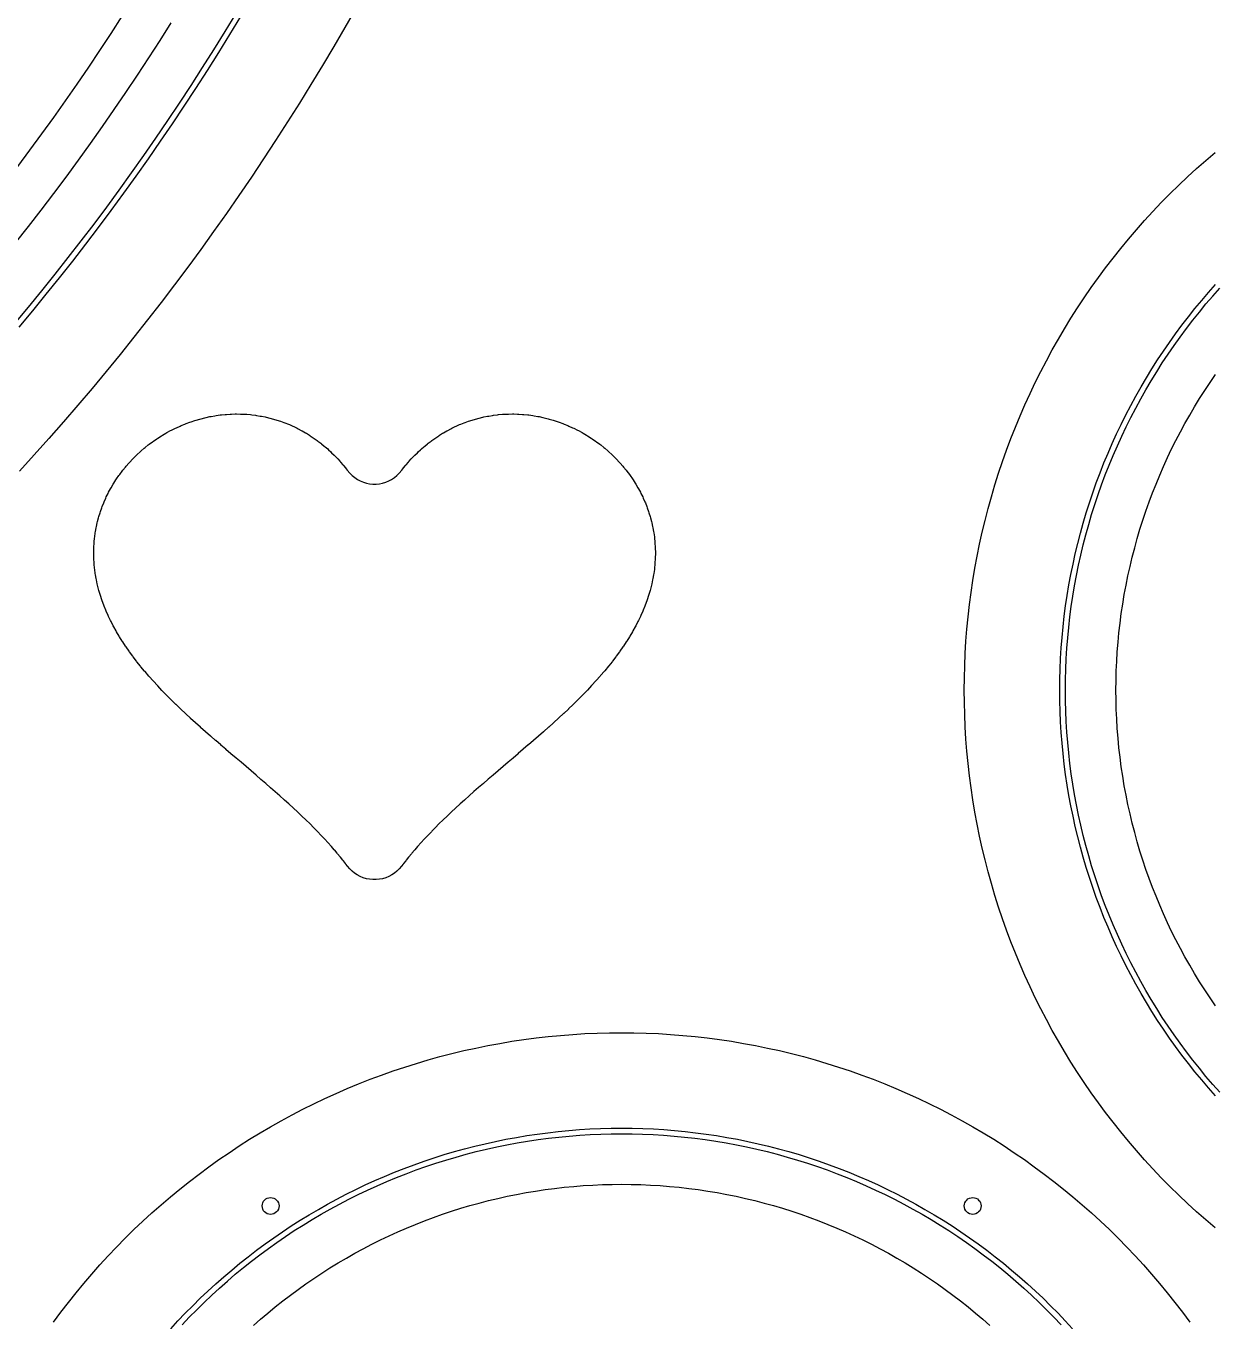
# Model space of a CAD drawing. Header units: metres. Extents: x 10 to 1210, y 10 to 2773.
# Drawn here: x 792.9 to 1004.3, y 926.6 to 1157.3 of the extents above; entities that cross this region are included whole.
import ezdxf

# ---------------------------------------------------------------- set-up
doc = ezdxf.new("R2010")
doc.units = ezdxf.units.M
for name, color, linetype in [('ACIKLIK', 5, 'Continuous'), ('ASKI_DELIK', 6, 'Continuous'), ('CAM_SABLON', 4, 'Continuous'), ('DIS_KENAR_V91_Z3', 1, 'Continuous'), ('LAMBA_T4_Z4', 3, 'Continuous')]:
    doc.layers.add(name, color=color, linetype=linetype)

msp = doc.modelspace()

# ---------------------------------------------------------------- linework, layer by layer
at = {"layer": 'ACIKLIK'}
for points in [[(818.72, 1157.84), (816.75, 1154.72), (814.76, 1151.62), (812.73, 1148.53), (810.68, 1145.46), (808.61, 1142.41), (806.5, 1139.38), (804.37, 1136.36), (802.21, 1133.37), (800.03, 1130.39), (797.82, 1127.43), (795.59, 1124.49), (793.33, 1121.58), (791.04, 1118.68)], [(1004.72, 982.79), (1003.76, 984.2), (1002.81, 985.63), (1001.89, 987.07), (1001, 988.53), (1000.13, 990), (999.29, 991.49), (998.47, 992.99), (997.68, 994.51), (996.92, 996.04), (996.18, 997.58), (995.47, 999.14), (994.79, 1000.71), (994.14, 1002.29), (993.51, 1003.88), (992.91, 1005.48), (992.34, 1007.09), (991.8, 1008.72), (991.28, 1010.35), (990.8, 1011.99), (990.34, 1013.64), (989.91, 1015.29), (989.51, 1016.96), (989.14, 1018.62), (988.8, 1020.3), (988.49, 1021.98), (988.21, 1023.67), (987.95, 1025.36), (987.73, 1027.06), (987.54, 1028.76), (987.37, 1030.46), (987.24, 1032.16), (987.14, 1033.87), (987.06, 1035.58), (987.02, 1037.29), (987, 1039), (987.02, 1040.71), (987.06, 1042.42), (987.14, 1044.13), (987.24, 1045.84), (987.37, 1047.54), (987.54, 1049.24), (987.73, 1050.94), (987.95, 1052.64), (988.21, 1054.33), (988.49, 1056.02), (988.8, 1057.7), (989.14, 1059.38), (989.51, 1061.04), (989.91, 1062.71), (990.34, 1064.36), (990.8, 1066.01), (991.28, 1067.65), (991.8, 1069.28), (992.34, 1070.91), (992.91, 1072.52), (993.51, 1074.12), (994.14, 1075.71), (994.79, 1077.29), (995.47, 1078.86), (996.18, 1080.42), (996.92, 1081.96), (997.68, 1083.49), (998.47, 1085.01), (999.29, 1086.51), (1000.13, 1088), (1001, 1089.47), (1001.89, 1090.93), (1002.81, 1092.37), (1003.76, 1093.8), (1004.72, 1095.21)], [(833.43, 925.83), (834.71, 926.96), (836.01, 928.07), (837.33, 929.16), (838.67, 930.22), (840.02, 931.27), (841.4, 932.28), (842.79, 933.28), (844.2, 934.24), (845.63, 935.19), (847.07, 936.11), (848.53, 937), (850, 937.87), (851.49, 938.71), (852.99, 939.53), (854.51, 940.32), (856.04, 941.08), (857.58, 941.82), (859.14, 942.53), (860.71, 943.21), (862.29, 943.86), (863.88, 944.49), (865.48, 945.09), (867.09, 945.66), (868.72, 946.2), (870.35, 946.72), (871.99, 947.2), (873.64, 947.66), (875.29, 948.09), (876.96, 948.49), (878.62, 948.86), (880.3, 949.2), (881.98, 949.51), (883.67, 949.79), (885.36, 950.05), (887.06, 950.27), (888.76, 950.46), (890.46, 950.63), (892.16, 950.76), (893.87, 950.86), (895.58, 950.94), (897.29, 950.98), (899, 951), (900.71, 950.98), (902.42, 950.94), (904.13, 950.86), (905.84, 950.76), (907.54, 950.63), (909.24, 950.46), (910.94, 950.27), (912.64, 950.05), (914.33, 949.79), (916.02, 949.51), (917.7, 949.2), (919.38, 948.86), (921.04, 948.49), (922.71, 948.09), (924.36, 947.66), (926.01, 947.2), (927.65, 946.72), (929.28, 946.2), (930.91, 945.66), (932.52, 945.09), (934.12, 944.49), (935.71, 943.86), (937.29, 943.21), (938.86, 942.53), (940.42, 941.82), (941.96, 941.08), (943.49, 940.32), (945.01, 939.53), (946.51, 938.71), (948, 937.87), (949.47, 937), (950.93, 936.11), (952.37, 935.19), (953.8, 934.24), (955.21, 933.28), (956.6, 932.28), (957.98, 931.27), (959.33, 930.22), (960.67, 929.16), (961.99, 928.07), (963.29, 926.96), (964.57, 925.83)]]:
    msp.add_lwpolyline(points, dxfattribs=at)
at = {"layer": 'ASKI_DELIK'}
for centre in [(836.5, 947.14), (961.5, 947.14)]:
    msp.add_circle(centre, 1.5, dxfattribs=at)
at = {"layer": 'CAM_SABLON'}
for points in [[(830.3, 1159.5), (828.34, 1156.28), (826.36, 1153.07), (824.34, 1149.89), (822.31, 1146.72), (820.24, 1143.56), (818.14, 1140.43), (816.02, 1137.31), (813.87, 1134.22), (811.7, 1131.14), (809.5, 1128.08), (807.27, 1125.04), (805.01, 1122.02), (802.73, 1119.02), (800.42, 1116.03), (798.09, 1113.07), (795.73, 1110.13), (793.34, 1107.21), (790.93, 1104.32)], [(1005.48, 967.4), (1004.25, 968.8), (1003.03, 970.22), (1001.85, 971.66), (1000.68, 973.12), (999.55, 974.61), (998.44, 976.11), (997.35, 977.63), (996.29, 979.17), (995.26, 980.72), (994.26, 982.3), (993.28, 983.89), (992.34, 985.5), (991.42, 987.13), (990.53, 988.77), (989.66, 990.42), (988.83, 992.09), (988.03, 993.78), (987.25, 995.48), (986.51, 997.19), (985.79, 998.92), (985.11, 1000.65), (984.45, 1002.4), (983.83, 1004.16), (983.24, 1005.94), (982.68, 1007.72), (982.15, 1009.51), (981.65, 1011.31), (981.18, 1013.11), (980.74, 1014.93), (980.34, 1016.75), (979.97, 1018.58), (979.63, 1020.42), (979.32, 1022.26), (979.04, 1024.11), (978.8, 1025.96), (978.59, 1027.82), (978.41, 1029.67), (978.26, 1031.54), (978.15, 1033.4), (978.07, 1035.27), (978.02, 1037.13), (978, 1039), (978.02, 1040.87), (978.07, 1042.73), (978.15, 1044.6), (978.26, 1046.46), (978.41, 1048.33), (978.59, 1050.18), (978.8, 1052.04), (979.04, 1053.89), (979.32, 1055.74), (979.63, 1057.58), (979.97, 1059.42), (980.34, 1061.25), (980.74, 1063.07), (981.18, 1064.89), (981.65, 1066.69), (982.15, 1068.49), (982.68, 1070.28), (983.24, 1072.06), (983.83, 1073.84), (984.45, 1075.6), (985.11, 1077.35), (985.79, 1079.08), (986.51, 1080.81), (987.25, 1082.52), (988.03, 1084.22), (988.83, 1085.91), (989.66, 1087.58), (990.53, 1089.23), (991.42, 1090.87), (992.34, 1092.5), (993.28, 1094.11), (994.26, 1095.7), (995.26, 1097.28), (996.29, 1098.83), (997.35, 1100.37), (998.44, 1101.89), (999.55, 1103.39), (1000.68, 1104.88), (1001.85, 1106.34), (1003.03, 1107.78), (1004.25, 1109.2), (1005.48, 1110.6)], [(820.75, 925.97), (822.03, 927.33), (823.34, 928.66), (824.67, 929.97), (826.03, 931.25), (827.4, 932.52), (828.8, 933.75), (830.22, 934.97), (831.66, 936.15), (833.12, 937.32), (834.61, 938.45), (836.11, 939.56), (837.63, 940.65), (839.17, 941.71), (840.72, 942.74), (842.3, 943.74), (843.89, 944.72), (845.5, 945.66), (847.13, 946.58), (848.77, 947.47), (850.42, 948.34), (852.09, 949.17), (853.78, 949.97), (855.48, 950.75), (857.19, 951.49), (858.92, 952.21), (860.65, 952.89), (862.4, 953.55), (864.16, 954.17), (865.94, 954.76), (867.72, 955.32), (869.51, 955.85), (871.31, 956.35), (873.11, 956.82), (874.93, 957.26), (876.75, 957.66), (878.58, 958.03), (880.42, 958.37), (882.26, 958.68), (884.11, 958.96), (885.96, 959.2), (887.82, 959.41), (889.67, 959.59), (891.54, 959.74), (893.4, 959.85), (895.27, 959.93), (897.13, 959.98), (899, 960), (900.87, 959.98), (902.73, 959.93), (904.6, 959.85), (906.46, 959.74), (908.33, 959.59), (910.18, 959.41), (912.04, 959.2), (913.89, 958.96), (915.74, 958.68), (917.58, 958.37), (919.42, 958.03), (921.25, 957.66), (923.07, 957.26), (924.89, 956.82), (926.69, 956.35), (928.49, 955.85), (930.28, 955.32), (932.06, 954.76), (933.84, 954.17), (935.6, 953.55), (937.35, 952.89), (939.08, 952.21), (940.81, 951.49), (942.52, 950.75), (944.22, 949.97), (945.91, 949.17), (947.58, 948.34), (949.23, 947.47), (950.87, 946.58), (952.5, 945.66), (954.11, 944.72), (955.7, 943.74), (957.28, 942.74), (958.83, 941.71), (960.37, 940.65), (961.89, 939.56), (963.39, 938.45), (964.88, 937.32), (966.34, 936.15), (967.78, 934.97), (969.2, 933.75), (970.6, 932.52), (971.97, 931.25), (973.33, 929.97), (974.66, 928.66), (975.97, 927.33), (977.25, 925.97)]]:
    msp.add_lwpolyline(points, dxfattribs=at)
at = {"layer": 'DIS_KENAR_V91_Z3'}
for points in [[(851.66, 1160.41), (849.71, 1157), (847.73, 1153.61), (845.73, 1150.23), (843.69, 1146.88), (841.62, 1143.54), (839.53, 1140.22), (837.4, 1136.91), (835.25, 1133.63), (833.07, 1130.36), (830.86, 1127.12), (828.62, 1123.89), (826.35, 1120.68), (824.06, 1117.5), (821.74, 1114.33), (819.39, 1111.18), (817.01, 1108.06), (814.6, 1104.95), (812.17, 1101.87), (809.72, 1098.81), (807.23, 1095.76), (804.72, 1092.75), (802.18, 1089.75), (799.62, 1086.77), (797.03, 1083.82), (794.42, 1080.89), (791.77, 1077.98)], [(810.01, 1159.02), (808.05, 1155.97), (806.06, 1152.95), (804.05, 1149.93), (802.01, 1146.94), (799.95, 1143.97), (797.86, 1141.01), (795.74, 1138.07), (793.6, 1135.15), (791.43, 1132.25)], [(1004.65, 943.24), (1002.99, 944.66), (1001.36, 946.11), (999.75, 947.58), (998.17, 949.08), (996.61, 950.61), (995.08, 952.17), (993.58, 953.75), (992.11, 955.36), (990.66, 956.99), (989.24, 958.65), (987.86, 960.33), (986.5, 962.04), (985.17, 963.77), (983.87, 965.53), (982.61, 967.3), (981.37, 969.1), (980.17, 970.92), (978.99, 972.76), (977.85, 974.62), (976.75, 976.5), (975.67, 978.4), (974.63, 980.32), (973.62, 982.25), (972.65, 984.2), (971.71, 986.17), (970.81, 988.16), (969.94, 990.16), (969.1, 992.17), (968.3, 994.2), (967.54, 996.25), (966.81, 998.3), (966.12, 1000.37), (965.46, 1002.45), (964.84, 1004.55), (964.26, 1006.65), (963.71, 1008.76), (963.2, 1010.88), (962.73, 1013.01), (962.3, 1015.15), (961.9, 1017.29), (961.54, 1019.45), (961.22, 1021.6), (960.93, 1023.77), (960.68, 1025.93), (960.48, 1028.11), (960.3, 1030.28), (960.17, 1032.46), (960.08, 1034.64), (960.02, 1036.82), (960, 1039), (960.02, 1041.18), (960.08, 1043.36), (960.17, 1045.54), (960.3, 1047.72), (960.48, 1049.89), (960.68, 1052.07), (960.93, 1054.23), (961.22, 1056.4), (961.54, 1058.55), (961.9, 1060.71), (962.3, 1062.85), (962.73, 1064.99), (963.2, 1067.12), (963.71, 1069.24), (964.26, 1071.35), (964.84, 1073.45), (965.46, 1075.55), (966.12, 1077.63), (966.81, 1079.7), (967.54, 1081.75), (968.3, 1083.8), (969.1, 1085.83), (969.94, 1087.84), (970.81, 1089.84), (971.71, 1091.83), (972.65, 1093.8), (973.62, 1095.75), (974.63, 1097.68), (975.67, 1099.6), (976.75, 1101.5), (977.85, 1103.38), (978.99, 1105.24), (980.17, 1107.08), (981.37, 1108.9), (982.61, 1110.7), (983.87, 1112.47), (985.17, 1114.23), (986.5, 1115.96), (987.86, 1117.67), (989.24, 1119.35), (990.66, 1121.01), (992.11, 1122.64), (993.58, 1124.25), (995.08, 1125.83), (996.61, 1127.39), (998.17, 1128.92), (999.75, 1130.42), (1001.36, 1131.89), (1002.99, 1133.34), (1004.65, 1134.76)], [(797.87, 926.47), (799.17, 928.23), (800.5, 929.96), (801.86, 931.67), (803.24, 933.35), (804.66, 935.01), (806.11, 936.64), (807.58, 938.25), (809.08, 939.83), (810.61, 941.39), (812.17, 942.92), (813.75, 944.42), (815.36, 945.89), (816.99, 947.34), (818.65, 948.76), (820.33, 950.14), (822.04, 951.5), (823.77, 952.83), (825.53, 954.13), (827.3, 955.39), (829.1, 956.63), (830.92, 957.83), (832.76, 959.01), (834.62, 960.15), (836.5, 961.25), (838.4, 962.33), (840.32, 963.37), (842.25, 964.38), (844.2, 965.35), (846.17, 966.29), (848.16, 967.19), (850.16, 968.06), (852.17, 968.9), (854.2, 969.7), (856.25, 970.46), (858.3, 971.19), (860.37, 971.88), (862.45, 972.54), (864.55, 973.16), (866.65, 973.74), (868.76, 974.29), (870.88, 974.8), (873.01, 975.27), (875.15, 975.7), (877.29, 976.1), (879.45, 976.46), (881.6, 976.78), (883.77, 977.07), (885.93, 977.32), (888.11, 977.52), (890.28, 977.7), (892.46, 977.83), (894.64, 977.92), (896.82, 977.98), (899, 978), (901.18, 977.98), (903.36, 977.92), (905.54, 977.83), (907.72, 977.7), (909.89, 977.52), (912.07, 977.32), (914.23, 977.07), (916.4, 976.78), (918.55, 976.46), (920.71, 976.1), (922.85, 975.7), (924.99, 975.27), (927.12, 974.8), (929.24, 974.29), (931.35, 973.74), (933.45, 973.16), (935.55, 972.54), (937.63, 971.88), (939.7, 971.19), (941.75, 970.46), (943.8, 969.7), (945.83, 968.9), (947.84, 968.06), (949.84, 967.19), (951.83, 966.29), (953.8, 965.35), (955.75, 964.38), (957.68, 963.37), (959.6, 962.33), (961.5, 961.25), (963.38, 960.15), (965.24, 959.01), (967.08, 957.83), (968.9, 956.63), (970.7, 955.39), (972.47, 954.13), (974.23, 952.83), (975.96, 951.5), (977.67, 950.14), (979.35, 948.76), (981.01, 947.34), (982.64, 945.89), (984.25, 944.42), (985.83, 942.92), (987.39, 941.39), (988.92, 939.83), (990.42, 938.25), (991.89, 936.64), (993.34, 935.01), (994.76, 933.35), (996.14, 931.67), (997.5, 929.96), (998.83, 928.23), (1000.13, 926.47)]]:
    msp.add_lwpolyline(points, dxfattribs=at)
msp.add_lwpolyline([(812.7, 1044.07), (812.62, 1044.17), (812.03, 1044.95), (811.95, 1045.05), (811.38, 1045.83), (811.3, 1045.94), (810.76, 1046.71), (810.68, 1046.83), (810.17, 1047.61), (810.09, 1047.73), (809.61, 1048.5), (809.53, 1048.64), (809.07, 1049.4), (808.99, 1049.55), (808.57, 1050.31), (808.49, 1050.46), (808.09, 1051.22), (808.01, 1051.38), (807.65, 1052.14), (807.57, 1052.31), (807.24, 1053.06), (807.16, 1053.23), (806.86, 1053.98), (806.79, 1054.16), (806.52, 1054.91), (806.45, 1055.1), (806.21, 1055.84), (806.14, 1056.04), (805.93, 1056.77), (805.87, 1056.98), (805.69, 1057.7), (805.64, 1057.92), (805.48, 1058.64), (805.44, 1058.86), (805.32, 1059.57), (805.28, 1059.8), (805.18, 1060.51), (805.16, 1060.74), (805.09, 1061.45), (805.07, 1061.68), (805.03, 1062.38), (805.02, 1062.62), (805, 1063.31), (805, 1063.55), (805.02, 1064.24), (805.03, 1064.48), (805.07, 1065.17), (805.09, 1065.41), (805.15, 1066.09), (805.18, 1066.33), (805.28, 1067.01), (805.32, 1067.25), (805.44, 1067.92), (805.49, 1068.16), (805.64, 1068.83), (805.69, 1069.06), (805.87, 1069.72), (805.94, 1069.95), (806.14, 1070.61), (806.21, 1070.83), (806.44, 1071.48), (806.52, 1071.7), (806.78, 1072.35), (806.87, 1072.56), (807.15, 1073.2), (807.25, 1073.41), (807.56, 1074.04), (807.66, 1074.24), (808, 1074.87), (808.11, 1075.06), (808.47, 1075.67), (808.59, 1075.87), (808.97, 1076.47), (809.09, 1076.65), (809.5, 1077.24), (809.63, 1077.42), (810.06, 1078), (810.2, 1078.17), (810.65, 1078.73), (810.79, 1078.9), (811.27, 1079.45), (811.42, 1079.61), (811.91, 1080.14), (812.06, 1080.29), (812.58, 1080.81), (812.74, 1080.96), (813.28, 1081.45), (813.44, 1081.6), (813.99, 1082.08), (814.16, 1082.21), (814.73, 1082.67), (814.9, 1082.8), (815.49, 1083.24), (815.66, 1083.36), (816.26, 1083.78), (816.44, 1083.9), (817.06, 1084.29), (817.24, 1084.4), (817.87, 1084.77), (818.05, 1084.88), (818.7, 1085.23), (818.88, 1085.33), (819.54, 1085.65), (819.73, 1085.74), (820.39, 1086.04), (820.59, 1086.13), (821.25, 1086.4), (821.45, 1086.48), (822.13, 1086.73), (822.33, 1086.8), (823.01, 1087.03), (823.22, 1087.09), (823.9, 1087.29), (824.11, 1087.35), (824.8, 1087.52), (825.01, 1087.57), (825.7, 1087.72), (825.91, 1087.76), (826.6, 1087.88), (826.82, 1087.91), (827.51, 1088.01), (827.73, 1088.03), (828.41, 1088.1), (828.64, 1088.12), (829.32, 1088.16), (829.54, 1088.17), (830.22, 1088.19), (830.45, 1088.19), (831.12, 1088.18), (831.34, 1088.18), (832.02, 1088.14), (832.24, 1088.13), (832.9, 1088.07), (833.13, 1088.05), (833.79, 1087.97), (834.01, 1087.94), (834.66, 1087.83), (834.88, 1087.79), (835.52, 1087.66), (835.74, 1087.61), (836.38, 1087.46), (836.59, 1087.41), (837.22, 1087.23), (837.43, 1087.17), (838.04, 1086.97), (838.25, 1086.9), (838.86, 1086.69), (839.06, 1086.61), (839.66, 1086.37), (839.86, 1086.29), (840.44, 1086.03), (840.63, 1085.94), (841.21, 1085.66), (841.4, 1085.57), (841.96, 1085.27), (842.14, 1085.17), (842.69, 1084.86), (842.87, 1084.75), (843.4, 1084.42), (843.57, 1084.31), (844.09, 1083.96), (844.26, 1083.85), (844.77, 1083.49), (844.92, 1083.37), (845.42, 1082.99), (845.57, 1082.87), (846.05, 1082.48), (846.19, 1082.36), (846.66, 1081.96), (846.79, 1081.83), (847.24, 1081.42), (847.37, 1081.29), (847.8, 1080.87), (847.93, 1080.74), (848.34, 1080.31), (848.46, 1080.18), (848.86, 1079.74), (848.97, 1079.61), (849.36, 1079.16), (849.46, 1079.03), (849.83, 1078.58), (849.93, 1078.45), (850.14, 1078.18), (850.6, 1077.62), (851.02, 1077.21), (851.47, 1076.85), (851.96, 1076.53), (852.47, 1076.26), (853.01, 1076.04), (853.56, 1075.88), (854.13, 1075.76), (854.71, 1075.71), (855.29, 1075.71), (855.87, 1075.76), (856.44, 1075.88), (856.99, 1076.04), (857.53, 1076.26), (858.04, 1076.53), (858.53, 1076.85), (858.98, 1077.21), (859.4, 1077.62), (859.86, 1078.18), (860.07, 1078.45), (860.17, 1078.58), (860.54, 1079.03), (860.64, 1079.16), (861.03, 1079.61), (861.14, 1079.74), (861.54, 1080.18), (861.66, 1080.31), (862.07, 1080.74), (862.2, 1080.87), (862.63, 1081.29), (862.76, 1081.42), (863.21, 1081.83), (863.34, 1081.96), (863.81, 1082.36), (863.95, 1082.48), (864.43, 1082.87), (864.58, 1082.99), (865.08, 1083.37), (865.23, 1083.49), (865.74, 1083.85), (865.91, 1083.96), (866.43, 1084.31), (866.6, 1084.42), (867.13, 1084.75), (867.31, 1084.86), (867.86, 1085.17), (868.04, 1085.27), (868.6, 1085.57), (868.79, 1085.66), (869.37, 1085.94), (869.56, 1086.03), (870.14, 1086.29), (870.34, 1086.37), (870.94, 1086.61), (871.14, 1086.69), (871.75, 1086.9), (871.96, 1086.97), (872.57, 1087.17), (872.78, 1087.23), (873.41, 1087.41), (873.62, 1087.46), (874.26, 1087.61), (874.48, 1087.66), (875.12, 1087.79), (875.34, 1087.83), (875.99, 1087.94), (876.21, 1087.97), (876.87, 1088.05), (877.1, 1088.07), (877.76, 1088.13), (877.98, 1088.14), (878.66, 1088.18), (878.88, 1088.18), (879.56, 1088.19), (879.78, 1088.19), (880.46, 1088.17), (880.68, 1088.16), (881.36, 1088.12), (881.59, 1088.1), (882.27, 1088.03), (882.49, 1088.01), (883.18, 1087.91), (883.4, 1087.88), (884.09, 1087.76), (884.3, 1087.72), (884.99, 1087.57), (885.2, 1087.52), (885.89, 1087.35), (886.1, 1087.29), (886.78, 1087.09), (886.99, 1087.03), (887.67, 1086.8), (887.87, 1086.73), (888.55, 1086.48), (888.75, 1086.4), (889.41, 1086.13), (889.61, 1086.04), (890.27, 1085.74), (890.46, 1085.65), (891.12, 1085.33), (891.3, 1085.23), (891.95, 1084.88), (892.13, 1084.77), (892.76, 1084.4), (892.94, 1084.29), (893.56, 1083.9), (893.74, 1083.78), (894.34, 1083.36), (894.51, 1083.24), (895.1, 1082.8), (895.27, 1082.67), (895.84, 1082.21), (896.01, 1082.08), (896.56, 1081.6), (896.72, 1081.45), (897.26, 1080.96), (897.42, 1080.81), (897.94, 1080.29), (898.09, 1080.14), (898.58, 1079.61), (898.73, 1079.45), (899.21, 1078.9), (899.35, 1078.73), (899.8, 1078.17), (899.94, 1078), (900.37, 1077.42), (900.5, 1077.24), (900.91, 1076.65), (901.03, 1076.47), (901.41, 1075.87), (901.53, 1075.67), (901.89, 1075.06), (902, 1074.87), (902.34, 1074.24), (902.44, 1074.04), (902.75, 1073.41), (902.85, 1073.2), (903.13, 1072.56), (903.22, 1072.35), (903.48, 1071.7), (903.56, 1071.48), (903.79, 1070.83), (903.86, 1070.61), (904.06, 1069.95), (904.13, 1069.72), (904.31, 1069.06), (904.36, 1068.83), (904.51, 1068.16), (904.56, 1067.92), (904.68, 1067.25), (904.72, 1067.01), (904.82, 1066.33), (904.85, 1066.09), (904.91, 1065.41), (904.93, 1065.17), (904.97, 1064.48), (904.98, 1064.24), (905, 1063.55), (905, 1063.31), (904.98, 1062.62), (904.97, 1062.38), (904.93, 1061.68), (904.91, 1061.45), (904.84, 1060.74), (904.82, 1060.51), (904.72, 1059.8), (904.68, 1059.57), (904.56, 1058.86), (904.52, 1058.64), (904.36, 1057.92), (904.31, 1057.7), (904.13, 1056.98), (904.07, 1056.77), (903.86, 1056.04), (903.79, 1055.84), (903.55, 1055.1), (903.48, 1054.91), (903.21, 1054.16), (903.14, 1053.98), (902.84, 1053.23), (902.76, 1053.06), (902.43, 1052.31), (902.35, 1052.14), (901.99, 1051.38), (901.91, 1051.22), (901.51, 1050.46), (901.43, 1050.31), (901.01, 1049.55), (900.93, 1049.4), (900.47, 1048.64), (900.39, 1048.5), (899.91, 1047.73), (899.83, 1047.61), (899.32, 1046.83), (899.24, 1046.71), (898.7, 1045.94), (898.62, 1045.83), (898.05, 1045.05), (897.97, 1044.95), (897.38, 1044.17), (897.3, 1044.07), (896.71, 1043.33), (896.65, 1043.25), (895.99, 1042.46), (895.92, 1042.37), (895.25, 1041.59), (895.19, 1041.51), (894.49, 1040.73), (894.43, 1040.66), (893.71, 1039.87), (893.65, 1039.81), (892.91, 1039.02), (892.85, 1038.96), (892.09, 1038.18), (892.04, 1038.13), (891.26, 1037.34), (891.21, 1037.29), (890.41, 1036.51), (890.37, 1036.47), (889.55, 1035.68), (889.51, 1035.64), (888.68, 1034.86), (888.65, 1034.83), (887.8, 1034.05), (887.77, 1034.01), (886.92, 1033.24), (886.88, 1033.21), (886.02, 1032.43), (885.99, 1032.41), (885.12, 1031.63), (885.1, 1031.61), (884.21, 1030.83), (884.19, 1030.82), (883.31, 1030.04), (883.29, 1030.03), (882.4, 1029.26), (882.38, 1029.25), (881.49, 1028.47), (881.48, 1028.47), (880.58, 1027.7), (880.57, 1027.69), (879.67, 1026.92), (878.77, 1026.16), (877.88, 1025.4), (876.99, 1024.64), (876.11, 1023.89), (875.24, 1023.14), (874.38, 1022.4), (873.54, 1021.66), (872.7, 1020.93), (871.87, 1020.2), (871.83, 1020.16), (871.06, 1019.47), (871.02, 1019.44), (870.26, 1018.75), (870.22, 1018.71), (869.48, 1018.04), (869.44, 1017.99), (868.72, 1017.33), (868.67, 1017.28), (867.98, 1016.62), (867.92, 1016.57), (867.25, 1015.93), (867.19, 1015.87), (866.54, 1015.23), (866.48, 1015.17), (865.85, 1014.55), (865.79, 1014.48), (865.19, 1013.87), (865.12, 1013.8), (864.54, 1013.2), (864.47, 1013.12), (863.92, 1012.53), (863.84, 1012.46), (863.31, 1011.88), (863.24, 1011.8), (862.73, 1011.23), (862.65, 1011.14), (862.17, 1010.59), (862.09, 1010.5), (861.64, 1009.96), (861.56, 1009.87), (861.12, 1009.34), (861.04, 1009.24), (860.63, 1008.74), (860.55, 1008.63), (860.17, 1008.14), (860.08, 1008.03), (859.79, 1007.64), (859.41, 1007.19), (859, 1006.78), (858.55, 1006.42), (858.06, 1006.09), (857.54, 1005.82), (857, 1005.6), (856.44, 1005.43), (855.87, 1005.32), (855.29, 1005.26), (854.71, 1005.26), (854.13, 1005.32), (853.56, 1005.43), (853, 1005.6), (852.46, 1005.82), (851.94, 1006.09), (851.45, 1006.42), (851, 1006.78), (850.59, 1007.19), (850.21, 1007.64), (849.92, 1008.03), (849.83, 1008.14), (849.45, 1008.63), (849.37, 1008.74), (848.96, 1009.24), (848.88, 1009.34), (848.44, 1009.87), (848.36, 1009.96), (847.91, 1010.5), (847.83, 1010.59), (847.35, 1011.14), (847.27, 1011.23), (846.76, 1011.8), (846.69, 1011.88), (846.16, 1012.46), (846.08, 1012.53), (845.53, 1013.12), (845.46, 1013.2), (844.88, 1013.8), (844.81, 1013.87), (844.21, 1014.48), (844.15, 1014.55), (843.52, 1015.17), (843.46, 1015.23), (842.81, 1015.87), (842.75, 1015.93), (842.08, 1016.57), (842.02, 1016.62), (841.33, 1017.28), (841.28, 1017.33), (840.56, 1017.99), (840.52, 1018.04), (839.78, 1018.71), (839.74, 1018.75), (838.98, 1019.44), (838.94, 1019.47), (838.17, 1020.16), (838.13, 1020.2), (837.34, 1020.89), (836.5, 1021.63), (835.65, 1022.38), (834.78, 1023.12), (833.91, 1023.87), (833.02, 1024.63), (832.13, 1025.39), (831.23, 1026.16), (830.34, 1026.92), (829.44, 1027.69), (829.43, 1027.69), (828.53, 1028.46), (828.52, 1028.47), (827.63, 1029.23), (827.62, 1029.25), (826.73, 1030.01), (826.71, 1030.03), (825.83, 1030.8), (825.81, 1030.82), (824.93, 1031.59), (824.9, 1031.61), (824.03, 1032.38), (824.01, 1032.41), (823.15, 1033.18), (823.11, 1033.21), (822.26, 1033.98), (822.23, 1034.02), (821.39, 1034.79), (821.35, 1034.83), (820.53, 1035.6), (820.49, 1035.64), (819.68, 1036.42), (819.63, 1036.47), (818.84, 1037.25), (818.79, 1037.3), (818.01, 1038.08), (817.96, 1038.13), (817.2, 1038.91), (817.15, 1038.97), (816.41, 1039.75), (816.35, 1039.81), (815.63, 1040.59), (815.57, 1040.66), (814.88, 1041.44), (814.81, 1041.52), (814.14, 1042.3), (814.07, 1042.38), (813.42, 1043.16), (813.35, 1043.25), (812.7, 1044.07)], close=True, dxfattribs=at)
at = {"layer": 'LAMBA_T4_Z4'}
for points in [[(831.15, 1158.99), (829.19, 1155.76), (827.2, 1152.55), (825.19, 1149.35), (823.14, 1146.17), (821.07, 1143.01), (818.97, 1139.87), (816.85, 1136.75), (814.69, 1133.64), (812.51, 1130.56), (810.3, 1127.49), (808.07, 1124.44), (805.81, 1121.41), (803.52, 1118.41), (801.21, 1115.42), (798.87, 1112.45), (796.5, 1109.5), (794.11, 1106.58), (791.7, 1103.67)], [(1004.74, 966.73), (1003.49, 968.15), (1002.27, 969.58), (1001.07, 971.03), (999.9, 972.51), (998.75, 974), (997.63, 975.52), (996.53, 977.05), (995.46, 978.61), (994.42, 980.18), (993.41, 981.77), (992.43, 983.38), (991.47, 985), (990.54, 986.64), (989.64, 988.3), (988.77, 989.97), (987.93, 991.66), (987.12, 993.36), (986.34, 995.07), (985.59, 996.8), (984.86, 998.54), (984.17, 1000.3), (983.51, 1002.06), (982.88, 1003.84), (982.29, 1005.63), (981.72, 1007.42), (981.18, 1009.23), (980.68, 1011.05), (980.21, 1012.87), (979.77, 1014.71), (979.36, 1016.55), (978.98, 1018.39), (978.64, 1020.25), (978.33, 1022.11), (978.05, 1023.97), (977.81, 1025.84), (977.59, 1027.71), (977.41, 1029.59), (977.26, 1031.47), (977.15, 1033.35), (977.07, 1035.23), (977.02, 1037.12), (977, 1039), (977.02, 1040.88), (977.07, 1042.77), (977.15, 1044.65), (977.26, 1046.53), (977.41, 1048.41), (977.59, 1050.29), (977.81, 1052.16), (978.05, 1054.03), (978.33, 1055.89), (978.64, 1057.75), (978.98, 1059.61), (979.36, 1061.45), (979.77, 1063.29), (980.21, 1065.13), (980.68, 1066.95), (981.18, 1068.77), (981.72, 1070.58), (982.29, 1072.37), (982.88, 1074.16), (983.51, 1075.94), (984.17, 1077.7), (984.86, 1079.46), (985.59, 1081.2), (986.34, 1082.93), (987.12, 1084.64), (987.93, 1086.34), (988.77, 1088.03), (989.64, 1089.7), (990.54, 1091.36), (991.47, 1093), (992.43, 1094.62), (993.41, 1096.23), (994.42, 1097.82), (995.46, 1099.39), (996.53, 1100.95), (997.63, 1102.48), (998.75, 1104), (999.9, 1105.49), (1001.07, 1106.97), (1002.27, 1108.42), (1003.49, 1109.85), (1004.74, 1111.27)], [(818.74, 925.27), (820.01, 926.66), (821.31, 928.02), (822.63, 929.37), (823.98, 930.69), (825.34, 931.99), (826.73, 933.26), (828.15, 934.51), (829.58, 935.73), (831.03, 936.93), (832.51, 938.1), (834, 939.25), (835.52, 940.37), (837.05, 941.47), (838.61, 942.54), (840.18, 943.58), (841.77, 944.59), (843.38, 945.57), (845, 946.53), (846.64, 947.46), (848.3, 948.36), (849.97, 949.23), (851.66, 950.07), (853.36, 950.88), (855.07, 951.66), (856.8, 952.41), (858.54, 953.14), (860.3, 953.83), (862.06, 954.49), (863.84, 955.12), (865.63, 955.71), (867.42, 956.28), (869.23, 956.82), (871.05, 957.32), (872.87, 957.79), (874.71, 958.23), (876.55, 958.64), (878.39, 959.02), (880.25, 959.36), (882.11, 959.67), (883.97, 959.95), (885.84, 960.19), (887.71, 960.41), (889.59, 960.59), (891.47, 960.74), (893.35, 960.85), (895.23, 960.93), (897.12, 960.98), (899, 961), (900.88, 960.98), (902.77, 960.93), (904.65, 960.85), (906.53, 960.74), (908.41, 960.59), (910.29, 960.41), (912.16, 960.19), (914.03, 959.95), (915.89, 959.67), (917.75, 959.36), (919.61, 959.02), (921.45, 958.64), (923.29, 958.23), (925.13, 957.79), (926.95, 957.32), (928.77, 956.82), (930.58, 956.28), (932.37, 955.71), (934.16, 955.12), (935.94, 954.49), (937.7, 953.83), (939.46, 953.14), (941.2, 952.41), (942.93, 951.66), (944.64, 950.88), (946.34, 950.07), (948.03, 949.23), (949.7, 948.36), (951.36, 947.46), (953, 946.53), (954.62, 945.57), (956.23, 944.59), (957.82, 943.58), (959.39, 942.54), (960.95, 941.47), (962.48, 940.37), (964, 939.25), (965.49, 938.1), (966.97, 936.93), (968.42, 935.73), (969.85, 934.51), (971.27, 933.26), (972.66, 931.99), (974.02, 930.69), (975.37, 929.37), (976.69, 928.02), (977.99, 926.66), (979.26, 925.27)]]:
    msp.add_lwpolyline(points, dxfattribs=at)

doc.saveas('drawing.dxf')
